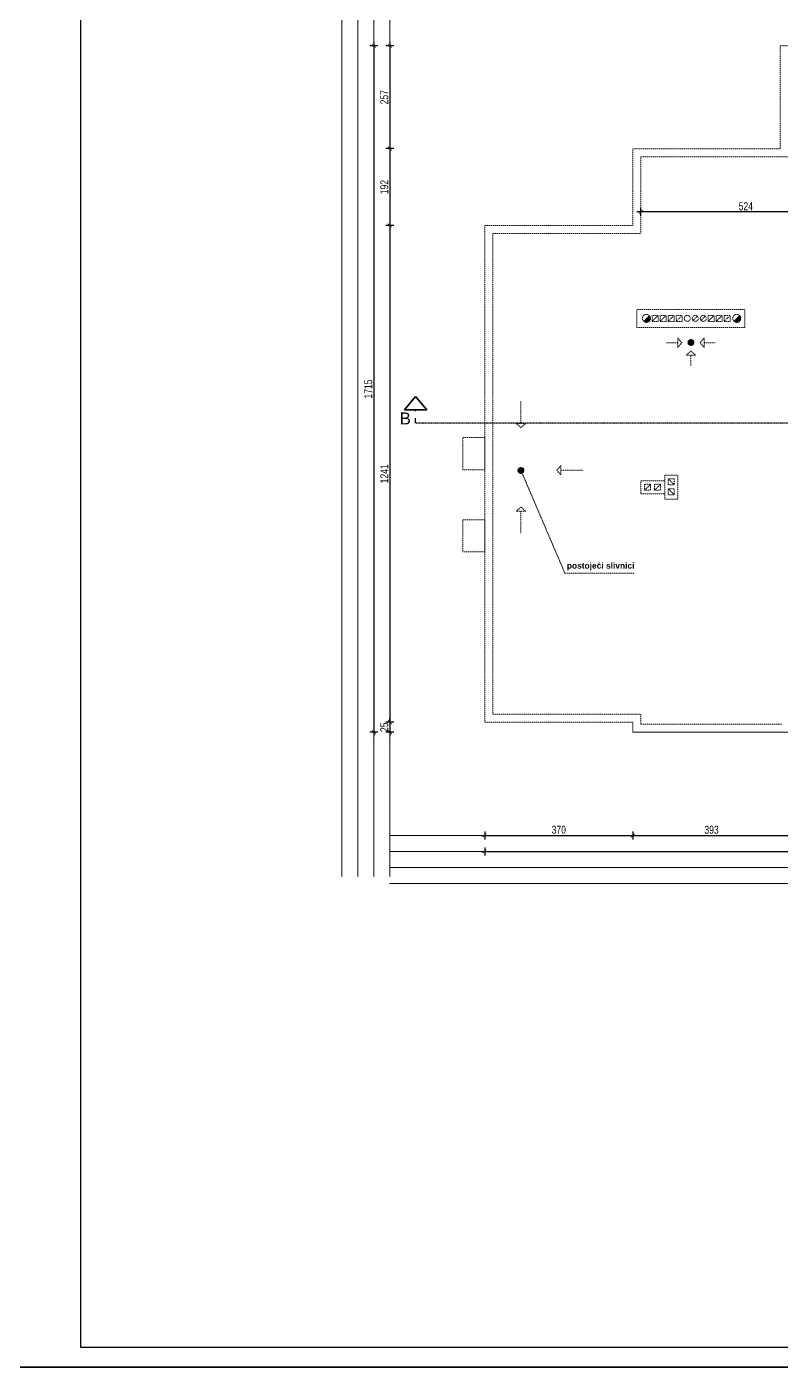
# Model space of a CAD drawing. Header units: millimetres. Extents: x -701 to 470890, y -446843 to -116129.
# Drawn here: x 237595 to 239478, y -225027 to -221678 of the extents above; entities that cross this region are included whole.
import ezdxf

# ---------------------------------------------------------------- set-up
doc = ezdxf.new("R2010")
doc.units = ezdxf.units.MM
doc.header["$PDMODE"] = 2
doc.linetypes.add('ACAD_ISO03W100', pattern=[30, 12, -18])
doc.linetypes.add('HIDDEN', pattern=[0.375, 0.25, -0.125])
doc.layers.get('0').update_dxf_attribs({"lineweight": 0})
doc.layers.get('Defpoints').update_dxf_attribs({"color": 250, "lineweight": 0})
for name, color, linetype, lineweight in [('05-podgled-tanko', 144, 'HIDDEN', 0), ('07-kote', 70, 'Continuous', 9), ('D-šrafura', 252, 'Continuous', 9), ('Kote', 1, 'Continuous', 15), ('TP_07 - 0.20', 255, 'Continuous', 20)]:
    doc.layers.add(name, color=color, linetype=linetype, lineweight=lineweight)
doc.layers.add('Kucni_broj', color=2, linetype='Continuous', plot=False)
doc.layers.add('SAST_Linija sastavnice', color=255, linetype='Continuous', plot=False)
doc.layers.add('zidovi', color=1, linetype='Continuous')
doc.styles.add('OPIS', font='hrcom.shx', dxfattribs={"width": 0.8, "height": 20})
doc.styles.add('tahoma10', font='tahoma.ttf', dxfattribs={"height": 2})
doc.styles.add('Tekst15', font='arial.ttf', dxfattribs={"height": 15})
doc.dimstyles.new('ISO-25', dxfattribs={"dimtxt": 20, "dimasz": 10, "dimexe": 10, "dimexo": 10, "dimgap": 4, "dimtad": 1, "dimdec": 0, "dimtxsty": 'OPIS', "dimblk": 'ARCHTICK', "dimcen": 10, "dimdle": 10, "dimadec": 0, "dimazin": 0, "dimtfac": 1, "dimtdec": 0, "dimtix": 1, "dimtmove": 0, "dimatfit": 3, "dimldrblk": 'ARCHTICK', "dimfxl": 10, "dimfxlon": 1, "dimarcsym": 0})

# ---------------------------------------------------------------- blocks, each defined once
blk = doc.blocks.new('_ArchTick')
at = {"color": 0, "linetype": 'ByBlock', "lineweight": 0, "const_width": 0.15}
blk.add_lwpolyline([(-0.5, -0.5), (0.5, 0.5)], dxfattribs=at)
blk = doc.blocks.new('*D3044')
at = {"layer": '07-kote', "color": 0, "linetype": 'ByBlock', "lineweight": -2, "ltscale": 5, "transparency": 16777216}
for p, q in [((239662.1, -222140.1), (239118.1, -222140.1)), ((239128.1, -222150.1), (239128.1, -222130.1)), ((239652.1, -222150.1), (239652.1, -222130.1))]:
    blk.add_line(p, q, dxfattribs=at)
at = {"layer": 'Defpoints', "color": 0, "linetype": 'ByBlock', "ltscale": 5, "transparency": 16777216}
for p in [(239128.1, -222140.1), (239128.1, -222194.2), (239652.1, -222411.2)]:
    blk.add_point(p, dxfattribs=at)
at = {"layer": '07-kote', "color": 0, "linetype": 'ByBlock', "lineweight": -2, "ltscale": 5, "transparency": 16777216, "xscale": 10, "yscale": 10, "zscale": 10, "rotation": 180}
blk.add_blockref('_ArchTick', (239128.1, -222140.1), dxfattribs=at)
at = {"layer": '07-kote', "color": 0, "linetype": 'ByBlock', "lineweight": -2, "ltscale": 5, "transparency": 16777216, "xscale": 10, "yscale": 10, "zscale": 10}
blk.add_blockref('_ArchTick', (239652.1, -222140.1), dxfattribs=at)
at = {"layer": '07-kote', "color": 0, "linetype": 'ByBlock', "ltscale": 5, "transparency": 16777216, "insert": (239390.1, -222126.1), "char_height": 20, "attachment_point": 5, "style": 'OPIS'}
blk.add_mtext('524', dxfattribs=at)
blk = doc.blocks.new('*D3054')
at = {"layer": '07-kote', "color": 0, "linetype": 'ByBlock', "lineweight": -2, "ltscale": 5, "transparency": 16777216}
for p, q in [((238511.4, -221725.2), (238491.4, -221725.2)), ((238501.4, -221715.2), (238501.4, -221992.2)), ((238511.4, -221982.2), (238491.4, -221982.2))]:
    blk.add_line(p, q, dxfattribs=at)
at = {"layer": 'Defpoints', "color": 0, "linetype": 'ByBlock', "ltscale": 5, "transparency": 16777216}
for p in [(239476.1, -221725.2), (238501.4, -221982.2), (239476.1, -221982.2)]:
    blk.add_point(p, dxfattribs=at)
at = {"layer": '07-kote', "color": 0, "linetype": 'ByBlock', "lineweight": -2, "ltscale": 5, "transparency": 16777216, "xscale": 10, "yscale": 10, "zscale": 10}
for p, rotation in [((238501.4, -221725.2), 90), ((238501.4, -221982.2), 270)]:
    blk.add_blockref('_ArchTick', p, dxfattribs=dict(at, rotation=rotation))
at = {"layer": '07-kote', "color": 0, "linetype": 'ByBlock', "ltscale": 5, "transparency": 16777216, "insert": (238487.4, -221853.7), "char_height": 20, "attachment_point": 5, "rotation": 90, "style": 'OPIS'}
blk.add_mtext('257', dxfattribs=at)
blk = doc.blocks.new('*D3055')
at = {"layer": '07-kote', "color": 0, "linetype": 'ByBlock', "lineweight": -2, "ltscale": 5, "transparency": 16777216}
for p, q in [((238501.4, -221972.2), (238501.4, -222184.2)), ((238511.4, -221982.2), (238491.4, -221982.2)), ((238511.4, -222174.2), (238491.4, -222174.2))]:
    blk.add_line(p, q, dxfattribs=at)
at = {"layer": 'Defpoints', "color": 0, "linetype": 'ByBlock', "ltscale": 5, "transparency": 16777216}
for p in [(239476.1, -221982.2), (238501.4, -222174.2), (239108.1, -222174.2)]:
    blk.add_point(p, dxfattribs=at)
at = {"layer": '07-kote', "color": 0, "linetype": 'ByBlock', "lineweight": -2, "ltscale": 5, "transparency": 16777216, "xscale": 10, "yscale": 10, "zscale": 10}
for p, rotation in [((238501.4, -221982.2), 90), ((238501.4, -222174.2), 270)]:
    blk.add_blockref('_ArchTick', p, dxfattribs=dict(at, rotation=rotation))
at = {"layer": '07-kote', "color": 0, "linetype": 'ByBlock', "ltscale": 5, "transparency": 16777216, "insert": (238487.4, -222078.2), "char_height": 20, "attachment_point": 5, "rotation": 90, "style": 'OPIS'}
blk.add_mtext('192', dxfattribs=at)
blk = doc.blocks.new('*D3056')
at = {"layer": '07-kote', "color": 0, "linetype": 'ByBlock', "lineweight": -2, "ltscale": 5, "transparency": 16777216}
for p, q in [((238511.4, -222174.2), (238491.4, -222174.2)), ((238501.4, -222164.2), (238501.4, -223425.2)), ((238511.4, -223415.2), (238491.4, -223415.2))]:
    blk.add_line(p, q, dxfattribs=at)
at = {"layer": 'Defpoints', "color": 0, "linetype": 'ByBlock', "ltscale": 5, "transparency": 16777216}
for p in [(239108.1, -222174.2), (238501.4, -223415.2), (238738.1, -223415.2)]:
    blk.add_point(p, dxfattribs=at)
at = {"layer": '07-kote', "color": 0, "linetype": 'ByBlock', "lineweight": -2, "ltscale": 5, "transparency": 16777216, "xscale": 10, "yscale": 10, "zscale": 10}
for p, rotation in [((238501.4, -222174.2), 90), ((238501.4, -223415.2), 270)]:
    blk.add_blockref('_ArchTick', p, dxfattribs=dict(at, rotation=rotation))
at = {"layer": '07-kote', "color": 0, "linetype": 'ByBlock', "ltscale": 5, "transparency": 16777216, "insert": (238487.4, -222794.7), "char_height": 20, "attachment_point": 5, "rotation": 90, "style": 'OPIS'}
blk.add_mtext('1241', dxfattribs=at)
blk = doc.blocks.new('*D3057')
at = {"layer": '07-kote', "color": 0, "linetype": 'ByBlock', "lineweight": -2, "ltscale": 5, "transparency": 16777216}
for p, q in [((238501.4, -223415.2), (238501.4, -223405.2)), ((238511.4, -223415.2), (238491.4, -223415.2)), ((238511.4, -223440.2), (238491.4, -223440.2)), ((238501.4, -223415.2), (238501.4, -223440.2)), ((238501.4, -223440.2), (238501.4, -223450.2))]:
    blk.add_line(p, q, dxfattribs=at)
at = {"layer": 'Defpoints', "color": 0, "linetype": 'ByBlock', "ltscale": 5, "transparency": 16777216}
for p in [(238501.4, -223440.2), (238738.1, -223415.2), (239108.1, -223440.2)]:
    blk.add_point(p, dxfattribs=at)
at = {"layer": '07-kote', "color": 0, "linetype": 'ByBlock', "lineweight": -2, "ltscale": 5, "transparency": 16777216, "xscale": 10, "yscale": 10, "zscale": 10}
for p, rotation in [((238501.4, -223415.2), 270), ((238501.4, -223440.2), 90)]:
    blk.add_blockref('_ArchTick', p, dxfattribs=dict(at, rotation=rotation))
at = {"layer": '07-kote', "color": 0, "linetype": 'ByBlock', "ltscale": 5, "transparency": 16777216, "insert": (238487.4, -223427.7), "char_height": 20, "attachment_point": 5, "rotation": 90, "style": 'OPIS'}
blk.add_mtext('25', dxfattribs=at)
blk = doc.blocks.new('*D3058')
at = {"layer": '07-kote', "color": 0, "linetype": 'ByBlock', "lineweight": -2, "ltscale": 5, "transparency": 16777216}
for p, q in [((238728.1, -223698), (239118.1, -223698)), ((238738.1, -223688), (238738.1, -223708)), ((239108.1, -223688), (239108.1, -223708))]:
    blk.add_line(p, q, dxfattribs=at)
at = {"layer": 'Defpoints', "color": 0, "linetype": 'ByBlock', "ltscale": 5, "transparency": 16777216}
for p in [(238738.1, -223415.2), (239108.1, -223415.2), (239108.1, -223698)]:
    blk.add_point(p, dxfattribs=at)
at = {"layer": '07-kote', "color": 0, "linetype": 'ByBlock', "lineweight": -2, "ltscale": 5, "transparency": 16777216, "xscale": 10, "yscale": 10, "zscale": 10, "rotation": 180}
blk.add_blockref('_ArchTick', (238738.1, -223698), dxfattribs=at)
at = {"layer": '07-kote', "color": 0, "linetype": 'ByBlock', "lineweight": -2, "ltscale": 5, "transparency": 16777216, "xscale": 10, "yscale": 10, "zscale": 10}
blk.add_blockref('_ArchTick', (239108.1, -223698), dxfattribs=at)
at = {"layer": '07-kote', "color": 0, "linetype": 'ByBlock', "ltscale": 5, "transparency": 16777216, "insert": (238923.1, -223684), "char_height": 20, "attachment_point": 5, "style": 'OPIS'}
blk.add_mtext('370', dxfattribs=at)
blk = doc.blocks.new('*D3059')
at = {"layer": '07-kote', "color": 0, "linetype": 'ByBlock', "lineweight": -2, "ltscale": 5, "transparency": 16777216}
for p, q in [((239098.1, -223698), (239511.1, -223698)), ((239108.1, -223688), (239108.1, -223708)), ((239501.1, -223688), (239501.1, -223708))]:
    blk.add_line(p, q, dxfattribs=at)
at = {"layer": 'Defpoints', "color": 0, "linetype": 'ByBlock', "ltscale": 5, "transparency": 16777216}
for p in [(239108.1, -223415.2), (239501.1, -223440.2), (239501.1, -223698)]:
    blk.add_point(p, dxfattribs=at)
at = {"layer": '07-kote', "color": 0, "linetype": 'ByBlock', "lineweight": -2, "ltscale": 5, "transparency": 16777216, "xscale": 10, "yscale": 10, "zscale": 10, "rotation": 180}
blk.add_blockref('_ArchTick', (239108.1, -223698), dxfattribs=at)
at = {"layer": '07-kote', "color": 0, "linetype": 'ByBlock', "lineweight": -2, "ltscale": 5, "transparency": 16777216, "xscale": 10, "yscale": 10, "zscale": 10}
blk.add_blockref('_ArchTick', (239501.1, -223698), dxfattribs=at)
at = {"layer": '07-kote', "color": 0, "linetype": 'ByBlock', "ltscale": 5, "transparency": 16777216, "insert": (239304.6, -223684), "char_height": 20, "attachment_point": 5, "style": 'OPIS'}
blk.add_mtext('393', dxfattribs=at)
blk = doc.blocks.new('*D3066')
at = {"layer": '07-kote', "color": 0, "linetype": 'ByBlock', "lineweight": -2, "ltscale": 5, "transparency": 16777216}
for p, q in [((238728.1, -223738), (241364.1, -223738)), ((238738.1, -223728), (238738.1, -223748)), ((241354.1, -223728), (241354.1, -223748))]:
    blk.add_line(p, q, dxfattribs=at)
at = {"layer": 'Defpoints', "color": 0, "linetype": 'ByBlock', "ltscale": 5, "transparency": 16777216}
for p in [(241354.1, -223361.2), (238738.1, -223415.2), (241354.1, -223738)]:
    blk.add_point(p, dxfattribs=at)
at = {"layer": '07-kote', "color": 0, "linetype": 'ByBlock', "lineweight": -2, "ltscale": 5, "transparency": 16777216, "xscale": 10, "yscale": 10, "zscale": 10, "rotation": 180}
blk.add_blockref('_ArchTick', (238738.1, -223738), dxfattribs=at)
at = {"layer": '07-kote', "color": 0, "linetype": 'ByBlock', "lineweight": -2, "ltscale": 5, "transparency": 16777216, "xscale": 10, "yscale": 10, "zscale": 10}
blk.add_blockref('_ArchTick', (241354.1, -223738), dxfattribs=at)
at = {"layer": '07-kote', "color": 0, "linetype": 'ByBlock', "ltscale": 5, "transparency": 16777216, "insert": (240046.1, -223724), "char_height": 20, "attachment_point": 5, "style": 'OPIS'}
blk.add_mtext('2616', dxfattribs=at)
blk = doc.blocks.new('*D3067')
at = {"layer": '07-kote', "color": 0, "linetype": 'ByBlock', "lineweight": -2, "ltscale": 5, "transparency": 16777216}
for p, q in [((238471.4, -221725.2), (238451.4, -221725.2)), ((238461.4, -221715.2), (238461.4, -223450.2)), ((238471.4, -223440.2), (238451.4, -223440.2))]:
    blk.add_line(p, q, dxfattribs=at)
at = {"layer": 'Defpoints', "color": 0, "linetype": 'ByBlock', "ltscale": 5, "transparency": 16777216}
for p in [(239476.1, -221725.2), (238461.4, -223440.2), (239476.1, -223440.2)]:
    blk.add_point(p, dxfattribs=at)
at = {"layer": '07-kote', "color": 0, "linetype": 'ByBlock', "lineweight": -2, "ltscale": 5, "transparency": 16777216, "xscale": 10, "yscale": 10, "zscale": 10}
for p, rotation in [((238461.4, -221725.2), 90), ((238461.4, -223440.2), 270)]:
    blk.add_blockref('_ArchTick', p, dxfattribs=dict(at, rotation=rotation))
at = {"layer": '07-kote', "color": 0, "linetype": 'ByBlock', "ltscale": 5, "transparency": 16777216, "insert": (238447.4, -222582.7), "char_height": 20, "attachment_point": 5, "rotation": 90, "style": 'OPIS'}
blk.add_mtext('1715', dxfattribs=at)
blk = doc.blocks.new('*D3068')
at = {"layer": '07-kote', "color": 0, "linetype": 'ByBlock', "lineweight": -2, "ltscale": 5, "transparency": 16777216}
for p, q in [((238728.1, -221498.2), (239118.1, -221498.2)), ((238738.1, -221508.2), (238738.1, -221488.2)), ((239108.1, -221508.2), (239108.1, -221488.2))]:
    blk.add_line(p, q, dxfattribs=at)
at = {"layer": 'Defpoints', "color": 0, "linetype": 'ByBlock', "ltscale": 5, "transparency": 16777216}
for p in [(239108.1, -221498.2), (238738.1, -222174.2), (239108.1, -222174.2)]:
    blk.add_point(p, dxfattribs=at)
at = {"layer": '07-kote', "color": 0, "linetype": 'ByBlock', "lineweight": -2, "ltscale": 5, "transparency": 16777216, "xscale": 10, "yscale": 10, "zscale": 10, "rotation": 180}
blk.add_blockref('_ArchTick', (238738.1, -221498.2), dxfattribs=at)
at = {"layer": '07-kote', "color": 0, "linetype": 'ByBlock', "lineweight": -2, "ltscale": 5, "transparency": 16777216, "xscale": 10, "yscale": 10, "zscale": 10}
blk.add_blockref('_ArchTick', (239108.1, -221498.2), dxfattribs=at)
at = {"layer": '07-kote', "color": 0, "linetype": 'ByBlock', "ltscale": 5, "transparency": 16777216, "insert": (238923.1, -221484.2), "char_height": 20, "attachment_point": 5, "style": 'OPIS'}
blk.add_mtext('370', dxfattribs=at)
blk = doc.blocks.new('*D3069')
at = {"layer": '07-kote', "color": 0, "linetype": 'ByBlock', "lineweight": -2, "ltscale": 5, "transparency": 16777216}
for p, q in [((239098.1, -221498.2), (239486.1, -221498.2)), ((239108.1, -221508.2), (239108.1, -221488.2)), ((239476.1, -221508.2), (239476.1, -221488.2))]:
    blk.add_line(p, q, dxfattribs=at)
at = {"layer": 'Defpoints', "color": 0, "linetype": 'ByBlock', "ltscale": 5, "transparency": 16777216}
for p in [(239476.1, -221498.2), (239476.1, -221982.2), (239108.1, -222174.2)]:
    blk.add_point(p, dxfattribs=at)
at = {"layer": '07-kote', "color": 0, "linetype": 'ByBlock', "lineweight": -2, "ltscale": 5, "transparency": 16777216, "xscale": 10, "yscale": 10, "zscale": 10, "rotation": 180}
blk.add_blockref('_ArchTick', (239108.1, -221498.2), dxfattribs=at)
at = {"layer": '07-kote', "color": 0, "linetype": 'ByBlock', "lineweight": -2, "ltscale": 5, "transparency": 16777216, "xscale": 10, "yscale": 10, "zscale": 10}
blk.add_blockref('_ArchTick', (239476.1, -221498.2), dxfattribs=at)
at = {"layer": '07-kote', "color": 0, "linetype": 'ByBlock', "ltscale": 5, "transparency": 16777216, "insert": (239292.1, -221484.2), "char_height": 20, "attachment_point": 5, "style": 'OPIS'}
blk.add_mtext('368', dxfattribs=at)
blk = doc.blocks.new('*D3070')
at = {"layer": '07-kote', "color": 0, "linetype": 'ByBlock', "lineweight": -2, "ltscale": 5, "transparency": 16777216}
for p, q in [((239466.1, -221498.2), (240253.1, -221498.2)), ((239476.1, -221508.2), (239476.1, -221488.2)), ((240243.1, -221508.2), (240243.1, -221488.2))]:
    blk.add_line(p, q, dxfattribs=at)
at = {"layer": 'Defpoints', "color": 0, "linetype": 'ByBlock', "ltscale": 5, "transparency": 16777216}
for p in [(240243.1, -221498.2), (240243.1, -221725.2), (239476.1, -221982.2)]:
    blk.add_point(p, dxfattribs=at)
at = {"layer": '07-kote', "color": 0, "linetype": 'ByBlock', "lineweight": -2, "ltscale": 5, "transparency": 16777216, "xscale": 10, "yscale": 10, "zscale": 10, "rotation": 180}
blk.add_blockref('_ArchTick', (239476.1, -221498.2), dxfattribs=at)
at = {"layer": '07-kote', "color": 0, "linetype": 'ByBlock', "lineweight": -2, "ltscale": 5, "transparency": 16777216, "xscale": 10, "yscale": 10, "zscale": 10}
blk.add_blockref('_ArchTick', (240243.1, -221498.2), dxfattribs=at)
at = {"layer": '07-kote', "color": 0, "linetype": 'ByBlock', "ltscale": 5, "transparency": 16777216, "insert": (239859.6, -221484.2), "char_height": 20, "attachment_point": 5, "style": 'OPIS'}
blk.add_mtext('767', dxfattribs=at)
blk = doc.blocks.new('*D3072')
at = {"layer": '07-kote', "color": 0, "linetype": 'ByBlock', "lineweight": -2, "ltscale": 5, "transparency": 16777216}
for p, q in [((238728.1, -221458.2), (241364.1, -221458.2)), ((238738.1, -221468.2), (238738.1, -221448.2)), ((241354.1, -221468.2), (241354.1, -221448.2))]:
    blk.add_line(p, q, dxfattribs=at)
at = {"layer": 'Defpoints', "color": 0, "linetype": 'ByBlock', "ltscale": 5, "transparency": 16777216}
for p in [(241354.1, -221458.2), (238738.1, -222174.2), (241354.1, -222174.2)]:
    blk.add_point(p, dxfattribs=at)
at = {"layer": '07-kote', "color": 0, "linetype": 'ByBlock', "lineweight": -2, "ltscale": 5, "transparency": 16777216, "xscale": 10, "yscale": 10, "zscale": 10, "rotation": 180}
blk.add_blockref('_ArchTick', (238738.1, -221458.2), dxfattribs=at)
at = {"layer": '07-kote', "color": 0, "linetype": 'ByBlock', "lineweight": -2, "ltscale": 5, "transparency": 16777216, "xscale": 10, "yscale": 10, "zscale": 10}
blk.add_blockref('_ArchTick', (241354.1, -221458.2), dxfattribs=at)
at = {"layer": '07-kote', "color": 0, "linetype": 'ByBlock', "ltscale": 5, "transparency": 16777216, "insert": (240046.1, -221444.2), "char_height": 20, "attachment_point": 5, "style": 'OPIS'}
blk.add_mtext('2616', dxfattribs=at)

msp = doc.modelspace()

# ---------------------------------------------------------------- hatches: boundary and pattern name
at = {"layer": '05-podgled-tanko'}
h = msp.add_hatch(color=256, dxfattribs=at)
h.dxf.hatch_style = 1
edge = h.paths.add_edge_path()
edge.add_arc((239142.07, -222406.24), 10, 225, 270)
edge.add_arc((239142.07, -222406.24), 10, 270, 360)
edge.add_arc((239142.07, -222406.24), 10, 0, 45)
edge.add_line((239149.14, -222399.17), (239134.99, -222413.31))
h.dxf.unprotected_set("ltscale", 0)
h = msp.add_hatch(color=256, dxfattribs=at)
h.dxf.hatch_style = 1
edge = h.paths.add_edge_path()
edge.add_arc((239367.69, -222406.24), 10, 225, 270)
edge.add_arc((239367.69, -222406.24), 10, 270, 360)
edge.add_arc((239367.69, -222406.24), 10, 0, 45)
edge.add_line((239374.76, -222399.17), (239360.62, -222413.31))
h.dxf.unprotected_set("ltscale", 0)
at = {"layer": 'D-šrafura', "linetype": 'ByBlock', "lineweight": 0, "ltscale": 5}
h = msp.add_hatch(dxfattribs=at)
h.set_pattern_fill('ANSI37', color=256, scale=0.5, angle=180)
h.set_pattern_definition([(225, (480440.754, -445188.4768), (1.122532015, -1.122532015), []), (315, (480440.754, -445188.4768), (1.122532015, 1.122532015), [])])
edge = h.paths.add_edge_path()
edge.add_arc((239253.07, -222466.49), 6.5, 0, 360)
h = msp.add_hatch(dxfattribs=at)
h.set_pattern_fill('ANSI37', color=256, scale=0.5)
h.set_pattern_definition([(45, (-20.6548, -64.2465), (-1.122532015, 1.122532015), []), (135, (-20.6548, -64.2465), (-1.122532015, -1.122532015), [])])
edge = h.paths.add_edge_path()
edge.add_arc((238828.55, -222786.24), 6.5, 0, 360)

# ---------------------------------------------------------------- linework, layer by layer
at = {"layer": '05-podgled-tanko'}
for p, q in [((239476.08, -221725.24), (239476.08, -221982.24)), ((240243.08, -221725.24), (239476.08, -221725.24)), ((239108.08, -222174.24), (239108.08, -221982.24)), ((239476.08, -221982.24), (239108.08, -221982.24)), ((239128.08, -222194.24), (239128.08, -222002.24)), ((239496.08, -222002.24), (239128.08, -222002.24)), ((238738.08, -223415.24), (238738.08, -222174.24)), ((239108.08, -222174.24), (238738.08, -222174.24)), ((238758.08, -223395.24), (238758.08, -222194.24)), ((239128.08, -222194.24), (238758.08, -222194.24)), ((239118.08, -222383.74), (239388.08, -222383.74)), ((239118.08, -222383.74), (239118.08, -222428.74)), ((239149.14, -222399.17), (239134.99, -222413.31)), ((239171.38, -222398.74), (239156.38, -222413.74)), ((239191.38, -222398.74), (239176.38, -222413.74)), ((239211.38, -222398.74), (239196.38, -222413.74)), ((239231.38, -222398.74), (239216.38, -222413.74)), ((239269.18, -222400.94), (239258.57, -222411.54)), ((239289.18, -222400.94), (239278.57, -222411.54)), ((239311.38, -222398.74), (239296.38, -222413.74)), ((239331.38, -222398.74), (239316.38, -222413.74)), ((239351.38, -222398.74), (239336.38, -222413.74)), ((239374.76, -222399.17), (239360.62, -222413.31)), ((239388.08, -222383.74), (239388.08, -222428.74)), ((239388.08, -222428.74), (239118.08, -222428.74)), ((239188.08, -222858.24), (239188.08, -222798.24)), ((239220.08, -222798.24), (239188.08, -222798.24)), ((239211.58, -222822.38), (239196.58, -222807.38)), ((239220.08, -222858.24), (239220.08, -222798.24)), ((239188.08, -222812.24), (239128.08, -222812.24)), ((239128.08, -222812.24), (239128.08, -222844.24)), ((239152.22, -222820.74), (239137.22, -222835.74)), ((239177.22, -222820.74), (239162.22, -222835.74)), ((239188.08, -222844.24), (239188.08, -222812.24)), ((239211.58, -222847.38), (239196.58, -222832.38)), ((239188.08, -222844.24), (239128.08, -222844.24)), ((239188.08, -222858.24), (239220.08, -222858.24)), ((239128.08, -223395.24), (238758.08, -223395.24)), ((239128.08, -223420.24), (239128.08, -223395.24)), ((239108.08, -223415.24), (238738.08, -223415.24)), ((239108.08, -223440.24), (239108.08, -223415.24)), ((239481.08, -223420.24), (239128.08, -223420.24))]:
    msp.add_line(p, q, dxfattribs=at).dxf.unprotected_set("ltscale", 0)
for points in [[(239156.38, -222398.74), (239171.38, -222398.74), (239171.38, -222413.74), (239156.38, -222413.74)], [(239176.38, -222398.74), (239191.38, -222398.74), (239191.38, -222413.74), (239176.38, -222413.74)], [(239196.38, -222398.74), (239211.38, -222398.74), (239211.38, -222413.74), (239196.38, -222413.74)], [(239216.38, -222398.74), (239231.38, -222398.74), (239231.38, -222413.74), (239216.38, -222413.74)], [(239296.38, -222398.74), (239311.38, -222398.74), (239311.38, -222413.74), (239296.38, -222413.74)], [(239316.38, -222398.74), (239331.38, -222398.74), (239331.38, -222413.74), (239316.38, -222413.74)], [(239336.38, -222398.74), (239351.38, -222398.74), (239351.38, -222413.74), (239336.38, -222413.74)], [(238683.08, -222704.24), (238738.08, -222704.24), (238738.08, -222784.24), (238683.08, -222784.24)], [(239211.58, -222807.38), (239211.58, -222822.38), (239196.58, -222822.38), (239196.58, -222807.38)], [(239137.22, -222820.74), (239152.22, -222820.74), (239152.22, -222835.74), (239137.22, -222835.74)], [(239162.22, -222820.74), (239177.22, -222820.74), (239177.22, -222835.74), (239162.22, -222835.74)], [(239211.58, -222832.38), (239211.58, -222847.38), (239196.58, -222847.38), (239196.58, -222832.38)], [(238683.08, -222909.24), (238738.08, -222909.24), (238738.08, -222989.24), (238683.08, -222989.24)]]:
    msp.add_lwpolyline(points, close=True, dxfattribs=at).dxf.unprotected_set("ltscale", 0)
for points in [[(239219.99, -222467.05), (239192.26, -222467.05)], [(239230.23, -222467.05), (239219.99, -222478.9), (239219.99, -222455.2), (239230.23, -222467.05)], [(239275.91, -222467.05), (239286.15, -222478.9), (239286.15, -222455.2), (239275.91, -222467.05)], [(239286.15, -222467.05), (239313.88, -222467.05)], [(239253.07, -222487.99), (239264.92, -222498.23), (239241.22, -222498.23), (239253.07, -222487.99)], [(239253.07, -222498.23), (239253.07, -222525.96)], [(238828.55, -222668.82), (238828.55, -222613.36)], [(238828.55, -222679.06), (238840.4, -222668.82), (238816.7, -222668.82), (238828.55, -222679.06)], [(238918.17, -222785.67), (238928.42, -222773.82), (238928.42, -222797.53), (238918.17, -222785.67)], [(238828.55, -222786.24), (238938.2, -223042.54), (239113.25, -223042.54)], [(238928.42, -222785.67), (238983.87, -222785.67)], [(238828.55, -222877.69), (238840.4, -222887.93), (238816.7, -222887.93), (238828.55, -222877.69)], [(238828.55, -222887.93), (238828.55, -222943.39)]]:
    msp.add_lwpolyline(points, dxfattribs=at).dxf.unprotected_set("ltscale", 0)
for centre, radius in [((239142.07, -222406.24), 10), ((239243.88, -222406.24), 7.5), ((239263.88, -222406.24), 7.5), ((239283.88, -222406.24), 7.5), ((239367.69, -222406.24), 10), ((239253.07, -222466.49), 7.5), ((239253.07, -222466.49), 6.5), ((238828.55, -222786.24), 7.5), ((238828.55, -222786.24), 6.5)]:
    msp.add_circle(centre, radius, dxfattribs=at).dxf.unprotected_set("ltscale", 0)
at = {"layer": 'Defpoints', "linetype": 'ByBlock', "ltscale": 5}
for points in [[(238381.36, -223800.96), (238381.36, -221383.12)], [(238421.36, -223800.96), (238421.36, -221383.12)], [(238461.36, -223800.96), (238461.36, -221383.12)], [(238501.36, -223800.96), (238501.36, -221383.12)], [(238500.36, -223698.01), (241675.17, -223698.01)], [(238500.36, -223738.01), (241675.17, -223738.01)], [(238500.36, -223778.01), (241675.17, -223778.01)], [(238500.36, -223818.01), (241675.17, -223818.01)]]:
    msp.add_lwpolyline(points, dxfattribs=at)
at = {"layer": 'Kucni_broj'}
for points in [[(237477.02, -220826.75), (243417.02, -220826.75), (243417.02, -225026.75), (237477.02, -225026.75)], [(237477.02, -225026.75), (243417.02, -225026.75), (243417.02, -220826.75), (237477.02, -220826.75)]]:
    msp.add_lwpolyline(points, close=True, dxfattribs=at)
at = {"layer": 'SAST_Linija sastavnice'}
msp.add_lwpolyline([(237729.02, -224976.75), (243367.02, -224976.75), (243367.02, -220876.75), (237729.02, -220876.75)], close=True, dxfattribs=at)
at = {"layer": 'TP_07 - 0.20'}
msp.add_line((239501.08, -223440.24), (239108.08, -223440.24), dxfattribs=at)
at = {"layer": 'zidovi', "linetype": 'ACAD_ISO03W100'}
msp.add_line((238565.57, -222667.87), (238565.57, -222634.35), dxfattribs=at)
at = {"layer": 'zidovi', "linetype": 'ACAD_ISO03W100', "ltscale": 0.02}
msp.add_line((241446.21, -222667.87), (238565.57, -222667.87), dxfattribs=at)
at = {"layer": 'zidovi', "lineweight": 35}
msp.add_lwpolyline([(238565.57, -222601.39), (238537.8, -222634.35), (238593.33, -222634.35), (238565.57, -222601.39)], dxfattribs=at)

# ---------------------------------------------------------------- texts
at = {"layer": '05-podgled-tanko', "insert": (238943.23, -223016.45), "char_height": 15, "attachment_point": 1, "style": 'tahoma10'}
msp.add_mtext_dynamic_manual_height_columns('{\\fArial|b1|i0|c238|p34;postojeći slivnici  }', width=728.1474, gutter_width=10, heights=[0], dxfattribs=at).dxf.unprotected_set("ltscale", 0)
at = {"layer": 'Kote', "insert": (238525.59, -222641.32), "char_height": 30, "width": 9972.3862, "attachment_point": 1, "style": 'Tekst15'}
msp.add_mtext('\\A1;B', dxfattribs=at)

# ---------------------------------------------------------------- dimensions: what is measured, and where the dimension line sits
at = {"layer": '07-kote', "linetype": 'ByBlock', "ltscale": 5}
for base, p1, p2, picture, middle in [((241354.08, -221458.16), (238738.08, -222174.24), (241354.08, -222174.24), '*D3072', (240046.08, -221444.16)), ((239108.08, -221498.16), (238738.08, -222174.24), (239108.08, -222174.24), '*D3068', (238923.08, -221484.16)), ((241354.08, -223738.01), (238738.08, -223415.24), (241354.08, -223361.24), '*D3066', (240046.08, -223724.01)), ((239108.08, -223698.01), (238738.08, -223415.24), (239108.08, -223415.24), '*D3058', (238923.08, -223684.01))]:
    dim = msp.add_linear_dim(base=base, p1=p1, p2=p2, dimstyle='ISO-25', dxfattribs=at)
    dim.commit()
    dim.dimension.update_dxf_attribs({"geometry": picture, "text_midpoint": middle})
for base, p1, p2, picture, middle in [((239476.08, -221498.16), (239108.08, -222174.24), (239476.08, -221982.24), '*D3069', (239292.08, -221484.16)), ((240243.08, -221498.16), (239476.08, -221982.24), (240243.08, -221725.24), '*D3070', (239859.58, -221484.16)), ((239128.08, -222140.11), (239652.08, -222411.24), (239128.08, -222194.24), '*D3044', (239390.08, -222126.11)), ((239501.08, -223698.01), (239108.08, -223415.24), (239501.08, -223440.24), '*D3059', (239304.58, -223684.01))]:
    dim = msp.add_linear_dim(base=base, p1=p1, p2=p2, dimstyle='ISO-25', override={"dimtmove": 1}, dxfattribs=at)
    dim.commit()
    dim.dimension.update_dxf_attribs({"geometry": picture, "text_midpoint": middle})
for base, p2, picture, middle in [((238461.36, -223440.24), (239476.08, -223440.24), '*D3067', (238447.36, -222582.74)), ((238501.36, -221982.24), (239476.08, -221982.24), '*D3054', (238487.36, -221853.74))]:
    dim = msp.add_linear_dim(base=base, p1=(239476.08, -221725.24), p2=p2, angle=90, dimstyle='ISO-25', dxfattribs=at)
    dim.commit()
    dim.dimension.update_dxf_attribs({"geometry": picture, "text_midpoint": middle})
for base, p1, p2, picture, middle in [((238501.36, -222174.24), (239476.08, -221982.24), (239108.08, -222174.24), '*D3055', (238487.36, -222078.24)), ((238501.36, -223415.24), (239108.08, -222174.24), (238738.08, -223415.24), '*D3056', (238487.36, -222794.74)), ((238501.36, -223440.24), (238738.08, -223415.24), (239108.08, -223440.24), '*D3057', (238487.36, -223427.74))]:
    dim = msp.add_linear_dim(base=base, p1=p1, p2=p2, angle=90, dimstyle='ISO-25', override={"dimtmove": 1}, dxfattribs=at)
    dim.commit()
    dim.dimension.update_dxf_attribs({"geometry": picture, "text_midpoint": middle})

doc.saveas('drawing.dxf')
